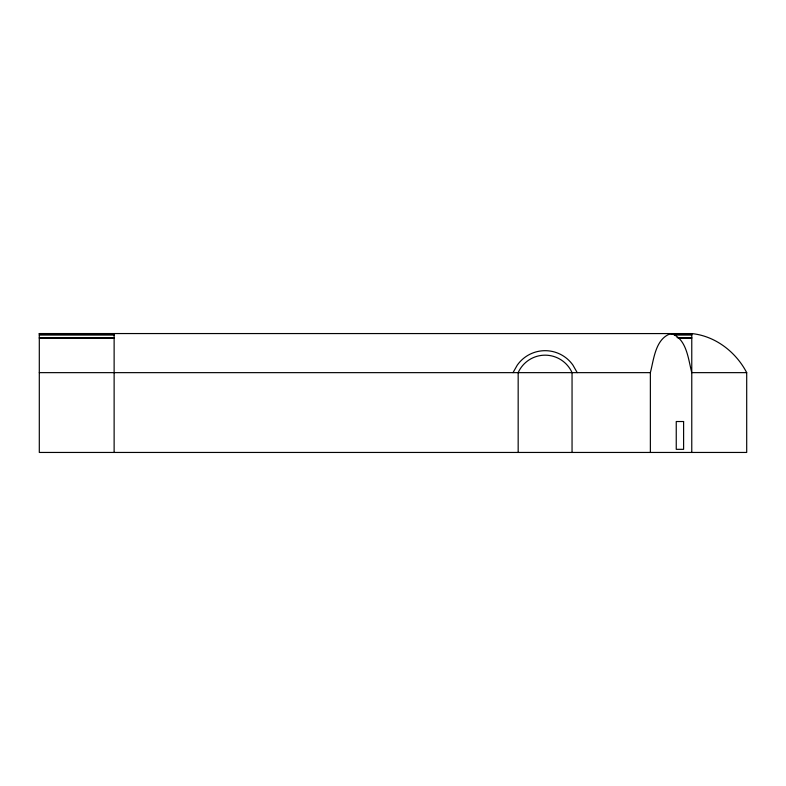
<?xml version="1.0" encoding="UTF-8"?>
<svg xmlns="http://www.w3.org/2000/svg" width="786" height="786" viewBox="0 0 786 786"><rect width="100%" height="100%" fill="white"/><g stroke="black" fill="none" stroke-linecap="round" stroke-linejoin="round"><path stroke-width="1.18" d="M650.366 452.451L650.366 372.643C653.903 359.084 655.406 338.442 671.067 333.549C686.718 338.442 688.222 359.084 691.768 372.643L746.7 372.643L746.7 452.451L39.3 452.451L39.3 333.549L691.768 333.578C715.25 335.936 735.971 351.941 746.7 372.643M513.012 372.643L517.276 365.136A34.024 34.024 0 0 1 572.945 365.136L577.209 372.643M39.3 333.686L114.117 333.686M670.92 333.686L691.768 333.686M39.3 335.062L114.117 335.062M674.594 335.062L691.768 335.062M39.3 337.577L114.117 337.577M677.051 337.577L691.768 337.577M39.3 338.275L114.117 338.275M678.279 338.275L691.768 338.275M39.3 372.643L650.366 372.643M691.768 333.549L691.768 452.451M572.051 452.451L572.051 372.643A29.504 29.504 0 0 0 518.17 372.643L518.17 452.451M114.127 333.549L114.127 452.451M114.117 333.893L39.3 333.893L114.117 333.952M691.768 333.893L670.92 333.893L691.768 333.952M683.604 421.522L676.245 421.522L676.245 449.327L683.604 449.327L683.604 421.522"/></g></svg>
